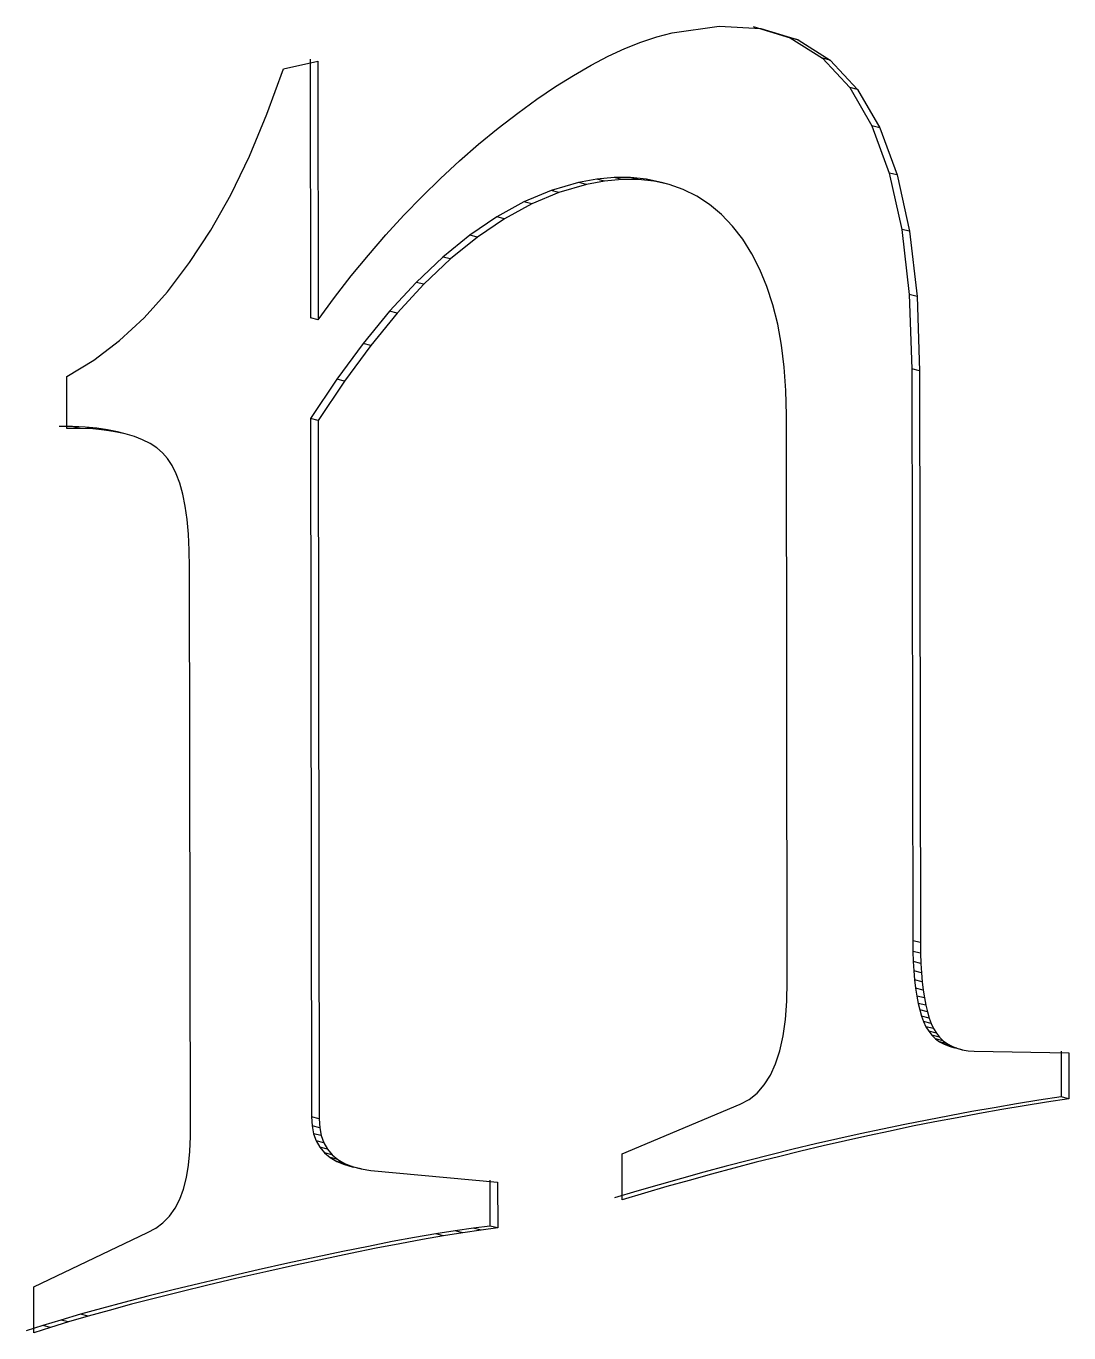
# Model space of a CAD drawing. Header units: millimetres. Extents: x -210 to 210, y -148 to 148.
# Drawn here: x 98.305 to 99.236, y -8.08 to -6.914 of the extents above; entities that cross this region are included whole.
import ezdxf

# ---------------------------------------------------------------- set-up
doc = ezdxf.new("R2010")
doc.units = ezdxf.units.MM
doc.layers.get('0').update_dxf_attribs({"lineweight": 18})

msp = doc.modelspace()

# ---------------------------------------------------------------- linework, layer by layer
at = {"color": 7, "lineweight": 30, "ltscale": 0.000370346}
msp.add_line((98.8539, -6.9285), (98.868, -6.9238), dxfattribs=at)
at = {"color": 7, "lineweight": 30, "ltscale": 0.000352392}
msp.add_line((98.868, -6.9238), (98.8816, -6.9203), dxfattribs=at)
at = {"color": 7, "lineweight": 30, "ltscale": 0.001056}
msp.add_line((98.8816, -6.9203), (98.9235, -6.9143), dxfattribs=at)
at = {"color": 7, "lineweight": 30, "ltscale": 0.00093842}
msp.add_line((98.9235, -6.9143), (98.9609, -6.9164), dxfattribs=at)
at = {"color": 7, "lineweight": 30, "ltscale": 0.000864831}
msp.add_line((98.9541, -6.9147), (98.9871, -6.9248), dxfattribs=at)
at = {"color": 7, "lineweight": 30, "ltscale": 0.000864785}
msp.add_line((98.9609, -6.9164), (98.994, -6.9265), dxfattribs=at)
at = {"color": 7, "lineweight": 30, "ltscale": 0.000177196}
for p, q in [((98.994, -6.9265), (98.9871, -6.9248)), ((99.047, -6.9707), (99.0401, -6.969)), ((98.8213, -7.0526), (98.8144, -7.0508)), ((98.8368, -7.0511), (98.8299, -7.0494)), ((98.7807, -7.0626), (98.7739, -7.0609)), ((99.0934, -7.0973), (99.0865, -7.0956)), ((98.6841, -7.122), (98.6772, -7.1203)), ((98.5659, -7.1764), (98.559, -7.1746)), ((98.5893, -7.2311), (98.5825, -7.2294)), ((98.3537, -7.2732), (98.3468, -7.2715)), ((98.3649, -7.2737), (98.358, -7.272)), ((98.3753, -7.2747), (98.3684, -7.273)), ((98.3849, -7.2762), (98.378, -7.2745)), ((99.1031, -7.732), (99.0963, -7.7303)), ((99.1035, -7.7505), (99.0966, -7.7488)), ((99.104, -7.759), (99.0972, -7.7573)), ((99.1047, -7.767), (99.0978, -7.7653)), ((99.1067, -7.7814), (99.0998, -7.7797)), ((99.1079, -7.7879), (99.101, -7.7862)), ((99.1094, -7.7938), (99.1025, -7.7921)), ((99.111, -7.7993), (99.1041, -7.7976)), ((99.1149, -7.8087), (99.1081, -7.807)), ((99.1174, -7.8127), (99.1105, -7.811)), ((99.1235, -7.8195), (99.1167, -7.8178)), ((99.2355, -7.8714), (99.2287, -7.8697)), ((98.5673, -7.8971), (98.5605, -7.8954)), ((98.5687, -7.9042), (98.5619, -7.9025)), ((98.5743, -7.9163), (98.5674, -7.9146)), ((98.6777, -7.9936), (98.6708, -7.9919)), ((98.6951, -7.9909), (98.6882, -7.9891)), ((98.7112, -7.9885), (98.7044, -7.9868))]:
    msp.add_line(p, q, dxfattribs=at)
at = {"color": 7, "lineweight": 30, "ltscale": 0.000847065}
msp.add_line((98.9871, -6.9248), (99.0158, -6.9429), dxfattribs=at)
at = {"color": 7, "lineweight": 30, "ltscale": 0.0004102}
msp.add_line((98.8246, -6.9411), (98.8395, -6.9343), dxfattribs=at)
at = {"color": 7, "lineweight": 30, "ltscale": 0.000388375}
msp.add_line((98.8395, -6.9343), (98.8539, -6.9285), dxfattribs=at)
at = {"color": 7, "lineweight": 30, "ltscale": 0.000846971}
msp.add_line((98.994, -6.9265), (99.0227, -6.9446), dxfattribs=at)
at = {"color": 7, "lineweight": 30, "ltscale": 0.000786303}
msp.add_line((98.5349, -6.9525), (98.5656, -6.9456), dxfattribs=at)
at = {"color": 7, "lineweight": 30, "ltscale": 0.005769}
msp.add_line((98.5587, -6.9439), (98.559, -7.1746), dxfattribs=at)
at = {"color": 7, "lineweight": 30, "ltscale": 0.00577}
msp.add_line((98.5656, -6.9456), (98.5659, -7.1764), dxfattribs=at)
at = {"color": 7, "lineweight": 30, "ltscale": 0.000430615}
msp.add_line((98.8094, -6.9491), (98.8246, -6.9411), dxfattribs=at)
at = {"color": 7, "lineweight": 30, "ltscale": 0.00017716}
for p, q in [((99.0227, -6.9446), (99.0158, -6.9429)), ((99.0668, -7.0049), (99.0599, -7.0032)), ((98.8515, -7.0511), (98.8446, -7.0494)), ((98.8655, -7.0526), (98.8587, -7.0508)), ((98.8052, -7.0555), (98.7983, -7.0538)), ((98.879, -7.0555), (98.8721, -7.0538)), ((98.7322, -7.0861), (98.7253, -7.0844)), ((98.708, -7.1025), (98.7012, -7.1008)), ((98.6602, -7.1446), (98.6534, -7.1429)), ((99.1001, -7.1555), (99.0932, -7.1538)), ((98.6365, -7.1703), (98.6296, -7.1686)), ((98.6129, -7.1992), (98.606, -7.1975)), ((99.1024, -7.2218), (99.0955, -7.22)), ((98.566, -7.2661), (98.5591, -7.2644)), ((98.3938, -7.2781), (98.3869, -7.2764)), ((99.1032, -7.7415), (99.0964, -7.7398)), ((99.1128, -7.8042), (99.1059, -7.8025)), ((99.1203, -7.8163), (99.1134, -7.8146)), ((99.1272, -7.8222), (99.1203, -7.8204)), ((99.1312, -7.8244), (99.1244, -7.8227)), ((98.5669, -7.8892), (98.56, -7.8875)), ((98.5784, -7.9212), (98.5715, -7.9195)), ((98.5835, -7.9255), (98.5766, -7.9238)), ((98.5895, -7.929), (98.5826, -7.9273)), ((98.6042, -7.9339), (98.5973, -7.9322)), ((98.7261, -7.9866), (98.7192, -7.9849)), ((98.3607, -8.0653), (98.3539, -8.0636)), ((98.3271, -8.0754), (98.3203, -8.0736))]:
    msp.add_line(p, q, dxfattribs=at)
at = {"color": 7, "lineweight": 30, "ltscale": 0.000892144}
msp.add_line((99.0158, -6.9429), (99.0401, -6.969), dxfattribs=at)
at = {"color": 7, "lineweight": 30, "ltscale": 0.000892277}
msp.add_line((99.0227, -6.9446), (99.047, -6.9707), dxfattribs=at)
at = {"color": 7, "lineweight": 30, "ltscale": 0.001071}
msp.add_line((98.5202, -6.9927), (98.5349, -6.9525), dxfattribs=at)
at = {"color": 7, "lineweight": 30, "ltscale": 0.000476272}
msp.add_line((98.7775, -6.9683), (98.7936, -6.9582), dxfattribs=at)
at = {"color": 7, "lineweight": 30, "ltscale": 0.000454144}
msp.add_line((98.7936, -6.9582), (98.8094, -6.9491), dxfattribs=at)
at = {"color": 7, "lineweight": 30, "ltscale": 0.000500116}
msp.add_line((98.7609, -6.9796), (98.7775, -6.9683), dxfattribs=at)
at = {"color": 7, "lineweight": 30, "ltscale": 0.000987799}
msp.add_line((99.0401, -6.969), (99.0599, -7.0032), dxfattribs=at)
at = {"color": 7, "lineweight": 30, "ltscale": 0.000987639}
msp.add_line((99.047, -6.9707), (99.0668, -7.0049), dxfattribs=at)
at = {"color": 7, "lineweight": 30, "ltscale": 0.000524515}
msp.add_line((98.744, -6.9919), (98.7609, -6.9796), dxfattribs=at)
at = {"color": 7, "lineweight": 30, "ltscale": 0.001014}
msp.add_line((98.5046, -7.0302), (98.5202, -6.9927), dxfattribs=at)
at = {"color": 7, "lineweight": 30, "ltscale": 0.000549394}
msp.add_line((98.7266, -7.0053), (98.744, -6.9919), dxfattribs=at)
at = {"color": 7, "lineweight": 30, "ltscale": 0.000564812}
msp.add_line((98.7091, -7.0196), (98.7266, -7.0053), dxfattribs=at)
at = {"color": 7, "lineweight": 30, "ltscale": 0.001123}
msp.add_line((99.0599, -7.0032), (99.0754, -7.0454), dxfattribs=at)
at = {"color": 7, "lineweight": 30, "ltscale": 0.001124}
msp.add_line((99.0668, -7.0049), (99.0823, -7.0471), dxfattribs=at)
at = {"color": 7, "lineweight": 30, "ltscale": 0.000959784}
msp.add_line((98.4879, -7.0647), (98.5046, -7.0302), dxfattribs=at)
at = {"color": 7, "lineweight": 30, "ltscale": 0.000568562}
msp.add_line((98.6919, -7.0346), (98.7091, -7.0196), dxfattribs=at)
at = {"color": 7, "lineweight": 30, "ltscale": 0.000572704}
msp.add_line((98.6751, -7.0501), (98.6919, -7.0346), dxfattribs=at)
at = {"color": 7, "lineweight": 30, "ltscale": 0.000577355}
msp.add_line((98.6586, -7.0663), (98.6751, -7.0501), dxfattribs=at)
at = {"color": 7, "lineweight": 30, "ltscale": 0.000409558}
msp.add_line((98.8144, -7.0508), (98.7983, -7.0538), dxfattribs=at)
at = {"color": 7, "lineweight": 30, "ltscale": 0.000409514}
msp.add_line((98.8213, -7.0526), (98.8052, -7.0555), dxfattribs=at)
at = {"color": 7, "lineweight": 30, "ltscale": 0.000388784}
for p, q in [((98.8299, -7.0494), (98.8144, -7.0508)), ((98.8368, -7.0511), (98.8213, -7.0526))]:
    msp.add_line(p, q, dxfattribs=at)
at = {"color": 7, "lineweight": 30, "ltscale": 0.000368231}
msp.add_line((98.8446, -7.0494), (98.8299, -7.0494), dxfattribs=at)
at = {"color": 7, "lineweight": 30, "ltscale": 0.000368241}
msp.add_line((98.8515, -7.0511), (98.8368, -7.0511), dxfattribs=at)
at = {"color": 7, "lineweight": 30, "ltscale": 0.000352973}
for p, q in [((98.8587, -7.0508), (98.8446, -7.0494)), ((98.8655, -7.0526), (98.8515, -7.0511))]:
    msp.add_line(p, q, dxfattribs=at)
at = {"color": 7, "lineweight": 30, "ltscale": 0.000343481}
for p, q in [((98.8721, -7.0538), (98.8587, -7.0508)), ((98.879, -7.0555), (98.8655, -7.0526))]:
    msp.add_line(p, q, dxfattribs=at)
at = {"color": 7, "lineweight": 30, "ltscale": 0.000177232}
for p, q in [((99.0823, -7.0471), (99.0754, -7.0454)), ((98.7564, -7.0728), (98.7495, -7.0711)), ((99.1056, -7.7745), (99.0987, -7.7727)), ((99.1357, -7.8262), (99.1288, -7.8245)), ((99.1404, -7.8276), (99.1335, -7.8258)), ((98.5711, -7.9106), (98.5642, -7.9089)), ((98.5964, -7.9318), (98.5895, -7.9301)), ((98.3433, -8.0704), (98.3364, -8.0687))]:
    msp.add_line(p, q, dxfattribs=at)
at = {"color": 7, "lineweight": 30, "ltscale": 0.001285}
for p, q in [((99.0754, -7.0454), (99.0865, -7.0956)), ((99.0823, -7.0471), (99.0934, -7.0973))]:
    msp.add_line(p, q, dxfattribs=at)
at = {"color": 7, "lineweight": 30, "ltscale": 0.000908454}
msp.add_line((98.4701, -7.0964), (98.4879, -7.0647), dxfattribs=at)
at = {"color": 7, "lineweight": 30, "ltscale": 0.000660461}
msp.add_line((98.7739, -7.0609), (98.7495, -7.0711), dxfattribs=at)
at = {"color": 7, "lineweight": 30, "ltscale": 0.000660543}
msp.add_line((98.7807, -7.0626), (98.7564, -7.0728), dxfattribs=at)
at = {"color": 7, "lineweight": 30, "ltscale": 0.000636504}
msp.add_line((98.7983, -7.0538), (98.7739, -7.0609), dxfattribs=at)
at = {"color": 7, "lineweight": 30, "ltscale": 0.000636566}
msp.add_line((98.8052, -7.0555), (98.7807, -7.0626), dxfattribs=at)
at = {"color": 7, "lineweight": 30, "ltscale": 0.00033568}
msp.add_line((98.8916, -7.06), (98.879, -7.0555), dxfattribs=at)
at = {"color": 7, "lineweight": 30, "ltscale": 0.000335675}
msp.add_line((98.9036, -7.066), (98.8916, -7.06), dxfattribs=at)
at = {"color": 7, "lineweight": 30, "ltscale": 0.000583647}
msp.add_line((98.6424, -7.0831), (98.6586, -7.0663), dxfattribs=at)
at = {"color": 7, "lineweight": 30, "ltscale": 0.000689755}
msp.add_line((98.7495, -7.0711), (98.7253, -7.0844), dxfattribs=at)
at = {"color": 7, "lineweight": 30, "ltscale": 0.000689554}
msp.add_line((98.7564, -7.0728), (98.7322, -7.0861), dxfattribs=at)
at = {"color": 7, "lineweight": 30, "ltscale": 0.00033795}
msp.add_line((98.9149, -7.0734), (98.9036, -7.066), dxfattribs=at)
at = {"color": 7, "lineweight": 30, "ltscale": 0.000347596}
msp.add_line((98.9256, -7.0823), (98.9149, -7.0734), dxfattribs=at)
at = {"color": 7, "lineweight": 30, "ltscale": 0.000590218}
msp.add_line((98.6264, -7.1005), (98.6424, -7.0831), dxfattribs=at)
at = {"color": 7, "lineweight": 30, "ltscale": 0.000729686}
for p, q in [((98.7253, -7.0844), (98.7012, -7.1008)), ((98.7322, -7.0861), (98.708, -7.1025))]:
    msp.add_line(p, q, dxfattribs=at)
at = {"color": 7, "lineweight": 30, "ltscale": 0.000359425}
msp.add_line((98.9355, -7.0928), (98.9256, -7.0823), dxfattribs=at)
at = {"color": 7, "lineweight": 30, "ltscale": 0.000861606}
msp.add_line((98.4513, -7.1253), (98.4701, -7.0964), dxfattribs=at)
at = {"color": 7, "lineweight": 30, "ltscale": 0.000372352}
msp.add_line((98.9447, -7.1045), (98.9355, -7.0928), dxfattribs=at)
at = {"color": 7, "lineweight": 30, "ltscale": 0.001465}
for p, q in [((99.0865, -7.0956), (99.0932, -7.1538)), ((99.0934, -7.0973), (99.1001, -7.1555))]:
    msp.add_line(p, q, dxfattribs=at)
at = {"color": 7, "lineweight": 30, "ltscale": 0.000596406}
msp.add_line((98.6108, -7.1185), (98.6264, -7.1005), dxfattribs=at)
at = {"color": 7, "lineweight": 30, "ltscale": 0.000771995}
msp.add_line((98.7012, -7.1008), (98.6772, -7.1203), dxfattribs=at)
at = {"color": 7, "lineweight": 30, "ltscale": 0.000772123}
msp.add_line((98.708, -7.1025), (98.6841, -7.122), dxfattribs=at)
at = {"color": 7, "lineweight": 30, "ltscale": 0.000380706}
msp.add_line((98.9528, -7.1174), (98.9447, -7.1045), dxfattribs=at)
at = {"color": 7, "lineweight": 30, "ltscale": 0.000603057}
msp.add_line((98.5955, -7.1372), (98.6108, -7.1185), dxfattribs=at)
at = {"color": 7, "lineweight": 30, "ltscale": 0.000821759}
msp.add_line((98.6772, -7.1203), (98.6534, -7.1429), dxfattribs=at)
at = {"color": 7, "lineweight": 30, "ltscale": 0.00082162}
msp.add_line((98.6841, -7.122), (98.6602, -7.1446), dxfattribs=at)
at = {"color": 7, "lineweight": 30, "ltscale": 0.000394199}
msp.add_line((98.96, -7.1314), (98.9528, -7.1174), dxfattribs=at)
at = {"color": 7, "lineweight": 30, "ltscale": 0.000817937}
msp.add_line((98.4315, -7.1513), (98.4513, -7.1253), dxfattribs=at)
at = {"color": 7, "lineweight": 30, "ltscale": 0.000409697}
msp.add_line((98.9662, -7.1466), (98.96, -7.1314), dxfattribs=at)
at = {"color": 7, "lineweight": 30, "ltscale": 0.000610712}
msp.add_line((98.5805, -7.1564), (98.5955, -7.1372), dxfattribs=at)
at = {"color": 7, "lineweight": 30, "ltscale": 0.000875448}
for p, q in [((98.6534, -7.1429), (98.6296, -7.1686)), ((98.6602, -7.1446), (98.6365, -7.1703))]:
    msp.add_line(p, q, dxfattribs=at)
at = {"color": 7, "lineweight": 30, "ltscale": 0.000428635}
msp.add_line((98.9715, -7.1629), (98.9662, -7.1466), dxfattribs=at)
at = {"color": 7, "lineweight": 30, "ltscale": 0.000780425}
msp.add_line((98.4106, -7.1745), (98.4315, -7.1513), dxfattribs=at)
at = {"color": 7, "lineweight": 30, "ltscale": 0.000618201}
msp.add_line((98.5659, -7.1764), (98.5805, -7.1564), dxfattribs=at)
at = {"color": 7, "lineweight": 30, "ltscale": 0.001657}
for p, q in [((99.0932, -7.1538), (99.0955, -7.22)), ((99.1001, -7.1555), (99.1024, -7.2218))]:
    msp.add_line(p, q, dxfattribs=at)
at = {"color": 7, "lineweight": 30, "ltscale": 0.000930835}
for p, q in [((98.6296, -7.1686), (98.606, -7.1975)), ((98.6365, -7.1703), (98.6129, -7.1992))]:
    msp.add_line(p, q, dxfattribs=at)
at = {"color": 7, "lineweight": 30, "ltscale": 0.000449133}
msp.add_line((98.9759, -7.1803), (98.9715, -7.1629), dxfattribs=at)
at = {"color": 7, "lineweight": 30, "ltscale": 0.000747265}
msp.add_line((98.3887, -7.1949), (98.4106, -7.1745), dxfattribs=at)
at = {"color": 7, "lineweight": 30, "ltscale": 0.000471894}
msp.add_line((98.9793, -7.1989), (98.9759, -7.1803), dxfattribs=at)
at = {"color": 7, "lineweight": 30, "ltscale": 0.000721069}
msp.add_line((98.3658, -7.2124), (98.3887, -7.1949), dxfattribs=at)
at = {"color": 7, "lineweight": 30, "ltscale": 0.000991468}
msp.add_line((98.606, -7.1975), (98.5825, -7.2294), dxfattribs=at)
at = {"color": 7, "lineweight": 30, "ltscale": 0.000991627}
msp.add_line((98.6129, -7.1992), (98.5893, -7.2311), dxfattribs=at)
at = {"color": 7, "lineweight": 30, "ltscale": 0.000496718}
msp.add_line((98.9817, -7.2186), (98.9793, -7.1989), dxfattribs=at)
at = {"color": 7, "lineweight": 30, "ltscale": 0.000702891}
msp.add_line((98.3418, -7.227), (98.3658, -7.2124), dxfattribs=at)
at = {"color": 7, "lineweight": 30, "ltscale": 0.001154}
msp.add_line((98.3419, -7.2732), (98.3418, -7.227), dxfattribs=at)
at = {"color": 7, "lineweight": 30, "ltscale": 0.000522747}
msp.add_line((98.9831, -7.2394), (98.9817, -7.2186), dxfattribs=at)
at = {"color": 7, "lineweight": 30, "ltscale": 0.012757}
for p, q in [((99.0955, -7.22), (99.0963, -7.7303)), ((99.1024, -7.2218), (99.1031, -7.732))]:
    msp.add_line(p, q, dxfattribs=at)
at = {"color": 7, "lineweight": 30, "ltscale": 0.001052}
for p, q in [((98.5825, -7.2294), (98.5591, -7.2644)), ((98.5893, -7.2311), (98.566, -7.2661))]:
    msp.add_line(p, q, dxfattribs=at)
at = {"color": 7, "lineweight": 30, "ltscale": 0.000550025}
msp.add_line((98.9837, -7.2614), (98.9831, -7.2394), dxfattribs=at)
at = {"color": 7, "lineweight": 30, "ltscale": 0.012629}
msp.add_line((98.9844, -7.7666), (98.9837, -7.2614), dxfattribs=at)
at = {"color": 7, "lineweight": 30, "ltscale": 0.000297909}
msp.add_line((98.3468, -7.2715), (98.3349, -7.2715), dxfattribs=at)
at = {"color": 7, "lineweight": 30, "ltscale": 0.000296394}
msp.add_line((98.3537, -7.2732), (98.3419, -7.2732), dxfattribs=at)
at = {"color": 7, "lineweight": 30, "ltscale": 0.000279242}
for p, q in [((98.358, -7.272), (98.3468, -7.2715)), ((98.3649, -7.2737), (98.3537, -7.2732))]:
    msp.add_line(p, q, dxfattribs=at)
at = {"color": 7, "lineweight": 30, "ltscale": 0.000261152}
for p, q in [((98.3684, -7.273), (98.358, -7.272)), ((98.3753, -7.2747), (98.3649, -7.2737))]:
    msp.add_line(p, q, dxfattribs=at)
at = {"color": 7, "lineweight": 30, "ltscale": 0.000243783}
for p, q in [((98.378, -7.2745), (98.3684, -7.273)), ((98.3849, -7.2762), (98.3753, -7.2747))]:
    msp.add_line(p, q, dxfattribs=at)
at = {"color": 7, "lineweight": 30, "ltscale": 0.000227305}
msp.add_line((98.3869, -7.2764), (98.378, -7.2745), dxfattribs=at)
at = {"color": 7, "lineweight": 30, "ltscale": 0.015578}
for p, q in [((98.5591, -7.2644), (98.56, -7.8875)), ((98.566, -7.2661), (98.5669, -7.8892))]:
    msp.add_line(p, q, dxfattribs=at)
at = {"color": 7, "lineweight": 30, "ltscale": 0.000227274}
msp.add_line((98.3938, -7.2781), (98.3849, -7.2762), dxfattribs=at)
at = {"color": 7, "lineweight": 30, "ltscale": 0.000213407}
msp.add_line((98.402, -7.2805), (98.3938, -7.2781), dxfattribs=at)
at = {"color": 7, "lineweight": 30, "ltscale": 0.000197775}
msp.add_line((98.4094, -7.2834), (98.402, -7.2805), dxfattribs=at)
at = {"color": 7, "lineweight": 30, "ltscale": 0.000186768}
msp.add_line((98.416, -7.2868), (98.4094, -7.2834), dxfattribs=at)
at = {"color": 7, "lineweight": 30, "ltscale": 0.0001763}
msp.add_line((98.4219, -7.2906), (98.416, -7.2868), dxfattribs=at)
at = {"color": 7, "lineweight": 30, "ltscale": 0.000169297}
msp.add_line((98.4271, -7.2949), (98.4219, -7.2906), dxfattribs=at)
at = {"color": 7, "lineweight": 30, "ltscale": 0.000171558}
msp.add_line((98.4317, -7.3001), (98.4271, -7.2949), dxfattribs=at)
at = {"color": 7, "lineweight": 30, "ltscale": 0.000186479}
msp.add_line((98.4358, -7.3063), (98.4317, -7.3001), dxfattribs=at)
at = {"color": 7, "lineweight": 30, "ltscale": 0.000205564}
msp.add_line((98.4394, -7.3137), (98.4358, -7.3063), dxfattribs=at)
at = {"color": 7, "lineweight": 30, "ltscale": 0.000227256}
msp.add_line((98.4425, -7.3222), (98.4394, -7.3137), dxfattribs=at)
at = {"color": 7, "lineweight": 30, "ltscale": 0.000250072}
msp.add_line((98.4451, -7.3319), (98.4425, -7.3222), dxfattribs=at)
at = {"color": 7, "lineweight": 30, "ltscale": 0.000275531}
msp.add_line((98.4473, -7.3427), (98.4451, -7.3319), dxfattribs=at)
at = {"color": 7, "lineweight": 30, "ltscale": 0.000301272}
msp.add_line((98.449, -7.3546), (98.4473, -7.3427), dxfattribs=at)
at = {"color": 7, "lineweight": 30, "ltscale": 0.00032787}
msp.add_line((98.4502, -7.3677), (98.449, -7.3546), dxfattribs=at)
at = {"color": 7, "lineweight": 30, "ltscale": 0.000355514}
msp.add_line((98.4509, -7.3819), (98.4502, -7.3677), dxfattribs=at)
at = {"color": 7, "lineweight": 30, "ltscale": 0.000383408}
msp.add_line((98.4512, -7.3972), (98.4509, -7.3819), dxfattribs=at)
at = {"color": 7, "lineweight": 30, "ltscale": 0.012693}
msp.add_line((98.452, -7.905), (98.4512, -7.3972), dxfattribs=at)
at = {"color": 7, "lineweight": 30, "ltscale": 0.000237384}
msp.add_line((99.0963, -7.7303), (99.0964, -7.7398), dxfattribs=at)
at = {"color": 7, "lineweight": 30, "ltscale": 0.00022467}
msp.add_line((99.0964, -7.7398), (99.0966, -7.7488), dxfattribs=at)
at = {"color": 7, "lineweight": 30, "ltscale": 0.000237193}
msp.add_line((99.1031, -7.732), (99.1032, -7.7415), dxfattribs=at)
at = {"color": 7, "lineweight": 30, "ltscale": 0.00021255}
for p, q in [((99.0966, -7.7488), (99.0972, -7.7573)), ((99.1035, -7.7505), (99.104, -7.759))]:
    msp.add_line(p, q, dxfattribs=at)
at = {"color": 7, "lineweight": 30, "ltscale": 0.00022486}
msp.add_line((99.1032, -7.7415), (99.1035, -7.7505), dxfattribs=at)
at = {"color": 7, "lineweight": 30, "ltscale": 0.000200068}
for p, q in [((99.0972, -7.7573), (99.0978, -7.7653)), ((99.104, -7.759), (99.1047, -7.767))]:
    msp.add_line(p, q, dxfattribs=at)
at = {"color": 7, "lineweight": 30, "ltscale": 0.000442909}
msp.add_line((98.984, -7.7843), (98.9844, -7.7666), dxfattribs=at)
at = {"color": 7, "lineweight": 30, "ltscale": 0.000187889}
msp.add_line((99.0978, -7.7653), (99.0987, -7.7727), dxfattribs=at)
at = {"color": 7, "lineweight": 30, "ltscale": 0.000176457}
msp.add_line((99.0987, -7.7727), (99.0998, -7.7797), dxfattribs=at)
at = {"color": 7, "lineweight": 30, "ltscale": 0.000188077}
msp.add_line((99.1047, -7.767), (99.1056, -7.7745), dxfattribs=at)
at = {"color": 7, "lineweight": 30, "ltscale": 0.00017627}
msp.add_line((99.1056, -7.7745), (99.1067, -7.7814), dxfattribs=at)
at = {"color": 7, "lineweight": 30, "ltscale": 0.000406406}
msp.add_line((98.9827, -7.8005), (98.984, -7.7843), dxfattribs=at)
at = {"color": 7, "lineweight": 30, "ltscale": 0.000164501}
for p, q in [((99.0998, -7.7797), (99.101, -7.7862)), ((99.1067, -7.7814), (99.1079, -7.7879))]:
    msp.add_line(p, q, dxfattribs=at)
at = {"color": 7, "lineweight": 30, "ltscale": 0.000153387}
for p, q in [((99.101, -7.7862), (99.1025, -7.7921)), ((99.1079, -7.7879), (99.1094, -7.7938))]:
    msp.add_line(p, q, dxfattribs=at)
at = {"color": 7, "lineweight": 30, "ltscale": 0.000142186}
for p, q in [((99.1025, -7.7921), (99.1041, -7.7976)), ((99.1094, -7.7938), (99.111, -7.7993))]:
    msp.add_line(p, q, dxfattribs=at)
at = {"color": 7, "lineweight": 30, "ltscale": 0.00013176}
msp.add_line((99.1041, -7.7976), (99.1059, -7.8025), dxfattribs=at)
at = {"color": 7, "lineweight": 30, "ltscale": 0.000131585}
msp.add_line((99.111, -7.7993), (99.1128, -7.8042), dxfattribs=at)
at = {"color": 7, "lineweight": 30, "ltscale": 0.00037141}
msp.add_line((98.9807, -7.8152), (98.9827, -7.8005), dxfattribs=at)
at = {"color": 7, "lineweight": 30, "ltscale": 0.000124107}
msp.add_line((99.1059, -7.8025), (99.1081, -7.807), dxfattribs=at)
at = {"color": 7, "lineweight": 30, "ltscale": 0.000118195}
for p, q in [((99.1081, -7.807), (99.1105, -7.811)), ((99.1149, -7.8087), (99.1174, -7.8127))]:
    msp.add_line(p, q, dxfattribs=at)
at = {"color": 7, "lineweight": 30, "ltscale": 0.000114695}
msp.add_line((99.1105, -7.811), (99.1134, -7.8146), dxfattribs=at)
at = {"color": 7, "lineweight": 30, "ltscale": 0.000124275}
msp.add_line((99.1128, -7.8042), (99.1149, -7.8087), dxfattribs=at)
at = {"color": 7, "lineweight": 30, "ltscale": 0.000338151}
msp.add_line((98.9777, -7.8284), (98.9807, -7.8152), dxfattribs=at)
at = {"color": 7, "lineweight": 30, "ltscale": 0.000113041}
msp.add_line((99.1134, -7.8146), (99.1167, -7.8178), dxfattribs=at)
at = {"color": 7, "lineweight": 30, "ltscale": 0.000113419}
msp.add_line((99.1167, -7.8178), (99.1203, -7.8204), dxfattribs=at)
at = {"color": 7, "lineweight": 30, "ltscale": 0.000114553}
msp.add_line((99.1174, -7.8127), (99.1203, -7.8163), dxfattribs=at)
at = {"color": 7, "lineweight": 30, "ltscale": 0.000113166}
msp.add_line((99.1203, -7.8163), (99.1235, -7.8195), dxfattribs=at)
at = {"color": 7, "lineweight": 30, "ltscale": 0.0001155}
for p, q in [((99.1203, -7.8204), (99.1244, -7.8227)), ((99.1272, -7.8222), (99.1312, -7.8244))]:
    msp.add_line(p, q, dxfattribs=at)
at = {"color": 7, "lineweight": 30, "ltscale": 0.000113314}
msp.add_line((99.1235, -7.8195), (99.1272, -7.8222), dxfattribs=at)
at = {"color": 7, "lineweight": 30, "ltscale": 0.000119431}
msp.add_line((99.1244, -7.8227), (99.1288, -7.8245), dxfattribs=at)
at = {"color": 7, "lineweight": 30, "ltscale": 0.000307576}
msp.add_line((98.9739, -7.8401), (98.9777, -7.8284), dxfattribs=at)
at = {"color": 7, "lineweight": 30, "ltscale": 0.000123634}
for p, q in [((99.1288, -7.8245), (99.1335, -7.8258)), ((99.1357, -7.8262), (99.1404, -7.8276))]:
    msp.add_line(p, q, dxfattribs=at)
at = {"color": 7, "lineweight": 30, "ltscale": 0.000119556}
msp.add_line((99.1312, -7.8244), (99.1357, -7.8262), dxfattribs=at)
at = {"color": 7, "lineweight": 30, "ltscale": 0.000132177}
msp.add_line((99.1404, -7.8276), (99.1456, -7.8285), dxfattribs=at)
at = {"color": 7, "lineweight": 30, "ltscale": 0.000138918}
msp.add_line((99.1456, -7.8285), (99.1512, -7.8289), dxfattribs=at)
at = {"color": 7, "lineweight": 30, "ltscale": 0.002109}
msp.add_line((99.1512, -7.8289), (99.2355, -7.8304), dxfattribs=at)
at = {"color": 7, "lineweight": 30, "ltscale": 0.001026}
for p, q in [((99.2286, -7.8287), (99.2287, -7.8697)), ((99.2355, -7.8304), (99.2355, -7.8714)), ((98.8372, -7.9615), (98.8371, -7.9205)), ((98.7191, -7.9439), (98.7192, -7.9849)), ((98.726, -7.9456), (98.7261, -7.9866)), ((98.3123, -8.0802), (98.3123, -8.0391))]:
    msp.add_line(p, q, dxfattribs=at)
at = {"color": 7, "lineweight": 30, "ltscale": 0.000280239}
msp.add_line((98.9693, -7.8503), (98.9739, -7.8401), dxfattribs=at)
at = {"color": 7, "lineweight": 30, "ltscale": 0.000256842}
msp.add_line((98.9638, -7.859), (98.9693, -7.8503), dxfattribs=at)
at = {"color": 7, "lineweight": 30, "ltscale": 0.000228471}
msp.add_line((98.9504, -7.8719), (98.9575, -7.8662), dxfattribs=at)
at = {"color": 7, "lineweight": 30, "ltscale": 0.000239323}
msp.add_line((98.9575, -7.8662), (98.9638, -7.859), dxfattribs=at)
at = {"color": 7, "lineweight": 30, "ltscale": 0.002857}
msp.add_line((98.8371, -7.9205), (98.9424, -7.8761), dxfattribs=at)
at = {"color": 7, "lineweight": 30, "ltscale": 0.000225347}
msp.add_line((98.9424, -7.8761), (98.9504, -7.8719), dxfattribs=at)
at = {"color": 7, "lineweight": 30, "ltscale": 0.000505799}
for p, q in [((99.1689, -7.8793), (99.149, -7.8828)), ((99.1758, -7.881), (99.1558, -7.8845))]:
    msp.add_line(p, q, dxfattribs=at)
at = {"color": 7, "lineweight": 30, "ltscale": 0.000504914}
msp.add_line((99.1888, -7.8759), (99.1689, -7.8793), dxfattribs=at)
at = {"color": 7, "lineweight": 30, "ltscale": 0.000504872}
msp.add_line((99.1957, -7.8776), (99.1758, -7.881), dxfattribs=at)
at = {"color": 7, "lineweight": 30, "ltscale": 0.000504099}
msp.add_line((99.2087, -7.8727), (99.1888, -7.8759), dxfattribs=at)
at = {"color": 7, "lineweight": 30, "ltscale": 0.000504139}
msp.add_line((99.2156, -7.8744), (99.1957, -7.8776), dxfattribs=at)
at = {"color": 7, "lineweight": 30, "ltscale": 0.000504806}
msp.add_line((99.2287, -7.8697), (99.2087, -7.8727), dxfattribs=at)
at = {"color": 7, "lineweight": 30, "ltscale": 0.000504767}
msp.add_line((99.2355, -7.8714), (99.2156, -7.8744), dxfattribs=at)
at = {"color": 7, "lineweight": 30, "ltscale": 0.000196288}
msp.add_line((98.56, -7.8875), (98.5605, -7.8954), dxfattribs=at)
at = {"color": 7, "lineweight": 30, "ltscale": 0.000196477}
msp.add_line((98.5669, -7.8892), (98.5673, -7.8971), dxfattribs=at)
at = {"color": 7, "lineweight": 30, "ltscale": 0.000508493}
for p, q in [((99.1091, -7.8903), (99.0892, -7.8942)), ((99.116, -7.892), (99.0961, -7.8959))]:
    msp.add_line(p, q, dxfattribs=at)
at = {"color": 7, "lineweight": 30, "ltscale": 0.000506041}
for p, q in [((99.129, -7.8864), (99.1091, -7.8903)), ((99.1359, -7.8882), (99.116, -7.892))]:
    msp.add_line(p, q, dxfattribs=at)
at = {"color": 7, "lineweight": 30, "ltscale": 0.000506626}
msp.add_line((99.149, -7.8828), (99.129, -7.8864), dxfattribs=at)
at = {"color": 7, "lineweight": 30, "ltscale": 0.00050667}
msp.add_line((99.1558, -7.8845), (99.1359, -7.8882), dxfattribs=at)
at = {"color": 7, "lineweight": 30, "ltscale": 0.000181524}
for p, q in [((98.5605, -7.8954), (98.5619, -7.9025)), ((98.5673, -7.8971), (98.5687, -7.9042))]:
    msp.add_line(p, q, dxfattribs=at)
at = {"color": 7, "lineweight": 30, "ltscale": 0.000170555}
msp.add_line((98.5619, -7.9025), (98.5642, -7.9089), dxfattribs=at)
at = {"color": 7, "lineweight": 30, "ltscale": 0.00017073}
msp.add_line((98.5687, -7.9042), (98.5711, -7.9106), dxfattribs=at)
at = {"color": 7, "lineweight": 30, "ltscale": 0.00051143}
for p, q in [((99.0494, -7.9026), (99.0294, -7.907)), ((99.0563, -7.9043), (99.0363, -7.9088))]:
    msp.add_line(p, q, dxfattribs=at)
at = {"color": 7, "lineweight": 30, "ltscale": 0.000508951}
for p, q in [((99.0693, -7.8983), (99.0494, -7.9026)), ((99.0762, -7.9001), (99.0563, -7.9043))]:
    msp.add_line(p, q, dxfattribs=at)
at = {"color": 7, "lineweight": 30, "ltscale": 0.000507969}
for p, q in [((99.0892, -7.8942), (99.0693, -7.8983)), ((99.0961, -7.8959), (99.0762, -7.9001))]:
    msp.add_line(p, q, dxfattribs=at)
at = {"color": 7, "lineweight": 30, "ltscale": 0.00033311}
msp.add_line((98.4516, -7.9183), (98.452, -7.905), dxfattribs=at)
at = {"color": 7, "lineweight": 30, "ltscale": 0.000162877}
msp.add_line((98.5642, -7.9089), (98.5674, -7.9146), dxfattribs=at)
at = {"color": 7, "lineweight": 30, "ltscale": 0.000161693}
msp.add_line((98.5674, -7.9146), (98.5715, -7.9195), dxfattribs=at)
at = {"color": 7, "lineweight": 30, "ltscale": 0.000162716}
msp.add_line((98.5711, -7.9106), (98.5743, -7.9163), dxfattribs=at)
at = {"color": 7, "lineweight": 30, "ltscale": 0.000512109}
msp.add_line((99.0095, -7.9116), (98.9896, -7.9164), dxfattribs=at)
at = {"color": 7, "lineweight": 30, "ltscale": 0.000510591}
msp.add_line((99.0164, -7.9133), (98.9965, -7.9181), dxfattribs=at)
at = {"color": 7, "lineweight": 30, "ltscale": 0.000511046}
for p, q in [((99.0294, -7.907), (99.0095, -7.9116)), ((99.0363, -7.9088), (99.0164, -7.9133))]:
    msp.add_line(p, q, dxfattribs=at)
at = {"color": 7, "lineweight": 30, "ltscale": 0.000307707}
msp.add_line((98.4504, -7.9305), (98.4516, -7.9183), dxfattribs=at)
at = {"color": 7, "lineweight": 30, "ltscale": 0.000165711}
for p, q in [((98.5715, -7.9195), (98.5766, -7.9238)), ((98.5784, -7.9212), (98.5835, -7.9255))]:
    msp.add_line(p, q, dxfattribs=at)
at = {"color": 7, "lineweight": 30, "ltscale": 0.000161553}
msp.add_line((98.5743, -7.9163), (98.5784, -7.9212), dxfattribs=at)
at = {"color": 7, "lineweight": 30, "ltscale": 0.000173691}
for p, q in [((98.5766, -7.9238), (98.5826, -7.9273)), ((98.5835, -7.9255), (98.5895, -7.929))]:
    msp.add_line(p, q, dxfattribs=at)
at = {"color": 7, "lineweight": 30, "ltscale": 0.000185663}
msp.add_line((98.5826, -7.9273), (98.5895, -7.9301), dxfattribs=at)
at = {"color": 7, "lineweight": 30, "ltscale": 0.000514056}
msp.add_line((98.9497, -7.9263), (98.9299, -7.9315), dxfattribs=at)
at = {"color": 7, "lineweight": 30, "ltscale": 0.000514256}
msp.add_line((98.9697, -7.9213), (98.9497, -7.9263), dxfattribs=at)
at = {"color": 7, "lineweight": 30, "ltscale": 0.000514312}
msp.add_line((98.9766, -7.923), (98.9566, -7.928), dxfattribs=at)
at = {"color": 7, "lineweight": 30, "ltscale": 0.000511682}
msp.add_line((98.9896, -7.9164), (98.9697, -7.9213), dxfattribs=at)
at = {"color": 7, "lineweight": 30, "ltscale": 0.000513142}
msp.add_line((98.9965, -7.9181), (98.9766, -7.923), dxfattribs=at)
at = {"color": 7, "lineweight": 30, "ltscale": 0.0002841}
msp.add_line((98.4486, -7.9417), (98.4504, -7.9305), dxfattribs=at)
at = {"color": 7, "lineweight": 30, "ltscale": 0.000185788}
msp.add_line((98.5895, -7.929), (98.5964, -7.9318), dxfattribs=at)
at = {"color": 7, "lineweight": 30, "ltscale": 0.000202754}
msp.add_line((98.5895, -7.9301), (98.5973, -7.9322), dxfattribs=at)
at = {"color": 7, "lineweight": 30, "ltscale": 0.000202675}
msp.add_line((98.5964, -7.9318), (98.6042, -7.9339), dxfattribs=at)
at = {"color": 7, "lineweight": 30, "ltscale": 0.000220876}
msp.add_line((98.6042, -7.9339), (98.6129, -7.9352), dxfattribs=at)
at = {"color": 7, "lineweight": 30, "ltscale": 0.002837}
msp.add_line((98.6129, -7.9352), (98.726, -7.9456), dxfattribs=at)
at = {"color": 7, "lineweight": 30, "ltscale": 0.000516423}
msp.add_line((98.9099, -7.9368), (98.89, -7.9424), dxfattribs=at)
at = {"color": 7, "lineweight": 30, "ltscale": 0.00051781}
msp.add_line((98.9168, -7.9386), (98.8969, -7.9441), dxfattribs=at)
at = {"color": 7, "lineweight": 30, "ltscale": 0.00051656}
msp.add_line((98.9299, -7.9315), (98.9099, -7.9368), dxfattribs=at)
at = {"color": 7, "lineweight": 30, "ltscale": 0.000515168}
msp.add_line((98.9367, -7.9332), (98.9168, -7.9386), dxfattribs=at)
at = {"color": 7, "lineweight": 30, "ltscale": 0.000513998}
msp.add_line((98.9566, -7.928), (98.9367, -7.9332), dxfattribs=at)
at = {"color": 7, "lineweight": 30, "ltscale": 0.000262225}
msp.add_line((98.4459, -7.9519), (98.4486, -7.9417), dxfattribs=at)
at = {"color": 7, "lineweight": 30, "ltscale": 0.000518828}
msp.add_line((98.8701, -7.948), (98.8501, -7.9538), dxfattribs=at)
at = {"color": 7, "lineweight": 30, "ltscale": 0.000517325}
msp.add_line((98.877, -7.9497), (98.8571, -7.9555), dxfattribs=at)
at = {"color": 7, "lineweight": 30, "ltscale": 0.000517583}
msp.add_line((98.89, -7.9424), (98.8701, -7.948), dxfattribs=at)
at = {"color": 7, "lineweight": 30, "ltscale": 0.000517644}
msp.add_line((98.8969, -7.9441), (98.877, -7.9497), dxfattribs=at)
at = {"color": 7, "lineweight": 30, "ltscale": 0.000226852}
msp.add_line((98.4383, -7.969), (98.4425, -7.961), dxfattribs=at)
at = {"color": 7, "lineweight": 30, "ltscale": 0.000242496}
msp.add_line((98.4425, -7.961), (98.4459, -7.9519), dxfattribs=at)
at = {"color": 7, "lineweight": 30, "ltscale": 0.000518726}
msp.add_line((98.8501, -7.9538), (98.8303, -7.9598), dxfattribs=at)
at = {"color": 7, "lineweight": 30, "ltscale": 0.000520163}
msp.add_line((98.8571, -7.9555), (98.8372, -7.9615), dxfattribs=at)
at = {"color": 7, "lineweight": 30, "ltscale": 0.000214649}
msp.add_line((98.4333, -7.976), (98.4383, -7.969), dxfattribs=at)
at = {"color": 7, "lineweight": 30, "ltscale": 0.00020272}
msp.add_line((98.421, -7.9867), (98.4275, -7.9819), dxfattribs=at)
at = {"color": 7, "lineweight": 30, "ltscale": 0.000206127}
msp.add_line((98.4275, -7.9819), (98.4333, -7.976), dxfattribs=at)
at = {"color": 7, "lineweight": 30, "ltscale": 0.000373713}
msp.add_line((98.7192, -7.9849), (98.7044, -7.9868), dxfattribs=at)
at = {"color": 7, "lineweight": 30, "ltscale": 0.002812}
msp.add_line((98.3123, -8.0391), (98.4137, -7.9905), dxfattribs=at)
at = {"color": 7, "lineweight": 30, "ltscale": 0.000205463}
msp.add_line((98.4137, -7.9905), (98.421, -7.9867), dxfattribs=at)
at = {"color": 7, "lineweight": 30, "ltscale": 0.000509815}
msp.add_line((98.652, -7.9952), (98.632, -7.9988), dxfattribs=at)
at = {"color": 7, "lineweight": 30, "ltscale": 0.000508331}
msp.add_line((98.6589, -7.9969), (98.6389, -8.0006), dxfattribs=at)
at = {"color": 7, "lineweight": 30, "ltscale": 0.000475666}
for p, q in [((98.6708, -7.9919), (98.652, -7.9952)), ((98.6777, -7.9936), (98.6589, -7.9969))]:
    msp.add_line(p, q, dxfattribs=at)
at = {"color": 7, "lineweight": 30, "ltscale": 0.000441581}
for p, q in [((98.6882, -7.9891), (98.6708, -7.9919)), ((98.6951, -7.9909), (98.6777, -7.9936))]:
    msp.add_line(p, q, dxfattribs=at)
at = {"color": 7, "lineweight": 30, "ltscale": 0.000407615}
for p, q in [((98.7044, -7.9868), (98.6882, -7.9891)), ((98.7112, -7.9885), (98.6951, -7.9909))]:
    msp.add_line(p, q, dxfattribs=at)
at = {"color": 7, "lineweight": 30, "ltscale": 0.000373747}
msp.add_line((98.7261, -7.9866), (98.7112, -7.9885), dxfattribs=at)
at = {"color": 7, "lineweight": 30, "ltscale": 0.000611023}
msp.add_line((98.588, -8.0076), (98.5641, -8.0126), dxfattribs=at)
at = {"color": 7, "lineweight": 30, "ltscale": 0.000612498}
msp.add_line((98.5949, -8.0093), (98.571, -8.0143), dxfattribs=at)
at = {"color": 7, "lineweight": 30, "ltscale": 0.000578169}
msp.add_line((98.6107, -8.003), (98.588, -8.0076), dxfattribs=at)
at = {"color": 7, "lineweight": 30, "ltscale": 0.000576739}
msp.add_line((98.6176, -8.0047), (98.5949, -8.0093), dxfattribs=at)
at = {"color": 7, "lineweight": 30, "ltscale": 0.000542537}
msp.add_line((98.632, -7.9988), (98.6107, -8.003), dxfattribs=at)
at = {"color": 7, "lineweight": 30, "ltscale": 0.000543972}
msp.add_line((98.6389, -8.0006), (98.6176, -8.0047), dxfattribs=at)
at = {"color": 7, "lineweight": 30, "ltscale": 0.000679575}
msp.add_line((98.5389, -8.0181), (98.5123, -8.024), dxfattribs=at)
at = {"color": 7, "lineweight": 30, "ltscale": 0.000679626}
msp.add_line((98.5457, -8.0198), (98.5192, -8.0257), dxfattribs=at)
at = {"color": 7, "lineweight": 30, "ltscale": 0.000645287}
for p, q in [((98.5641, -8.0126), (98.5389, -8.0181)), ((98.571, -8.0143), (98.5457, -8.0198))]:
    msp.add_line(p, q, dxfattribs=at)
at = {"color": 7, "lineweight": 30, "ltscale": 0.000648392}
for p, q in [((98.4857, -8.0301), (98.4605, -8.036)), ((98.4926, -8.0318), (98.4674, -8.0377))]:
    msp.add_line(p, q, dxfattribs=at)
at = {"color": 7, "lineweight": 30, "ltscale": 0.000682182}
msp.add_line((98.5123, -8.024), (98.4857, -8.0301), dxfattribs=at)
at = {"color": 7, "lineweight": 30, "ltscale": 0.000682129}
msp.add_line((98.5192, -8.0257), (98.4926, -8.0318), dxfattribs=at)
at = {"color": 7, "lineweight": 30, "ltscale": 0.000584035}
msp.add_line((98.4366, -8.0418), (98.4139, -8.0475), dxfattribs=at)
at = {"color": 7, "lineweight": 30, "ltscale": 0.000583979}
msp.add_line((98.4435, -8.0435), (98.4208, -8.0492), dxfattribs=at)
at = {"color": 7, "lineweight": 30, "ltscale": 0.000614737}
msp.add_line((98.4605, -8.036), (98.4366, -8.0418), dxfattribs=at)
at = {"color": 7, "lineweight": 30, "ltscale": 0.000614791}
msp.add_line((98.4674, -8.0377), (98.4435, -8.0435), dxfattribs=at)
at = {"color": 7, "lineweight": 30, "ltscale": 0.000518306}
msp.add_line((98.3926, -8.053), (98.3726, -8.0584), dxfattribs=at)
at = {"color": 7, "lineweight": 30, "ltscale": 0.000518247}
msp.add_line((98.3995, -8.0547), (98.3795, -8.0601), dxfattribs=at)
at = {"color": 7, "lineweight": 30, "ltscale": 0.00055045}
for p, q in [((98.4139, -8.0475), (98.3926, -8.053)), ((98.4208, -8.0492), (98.3995, -8.0547))]:
    msp.add_line(p, q, dxfattribs=at)
at = {"color": 7, "lineweight": 30, "ltscale": 0.000454225}
msp.add_line((98.3539, -8.0636), (98.3364, -8.0687), dxfattribs=at)
at = {"color": 7, "lineweight": 30, "ltscale": 0.000454351}
msp.add_line((98.3607, -8.0653), (98.3433, -8.0704), dxfattribs=at)
at = {"color": 7, "lineweight": 30, "ltscale": 0.000486267}
for p, q in [((98.3726, -8.0584), (98.3539, -8.0636)), ((98.3795, -8.0601), (98.3607, -8.0653))]:
    msp.add_line(p, q, dxfattribs=at)
at = {"color": 7, "lineweight": 30, "ltscale": 0.000389073}
for p, q in [((98.3203, -8.0736), (98.3055, -8.0785)), ((98.3271, -8.0754), (98.3123, -8.0802))]:
    msp.add_line(p, q, dxfattribs=at)
at = {"color": 7, "lineweight": 30, "ltscale": 0.000422382}
msp.add_line((98.3364, -8.0687), (98.3203, -8.0736), dxfattribs=at)
at = {"color": 7, "lineweight": 30, "ltscale": 0.000422251}
msp.add_line((98.3433, -8.0704), (98.3271, -8.0754), dxfattribs=at)

doc.saveas('drawing.dxf')
